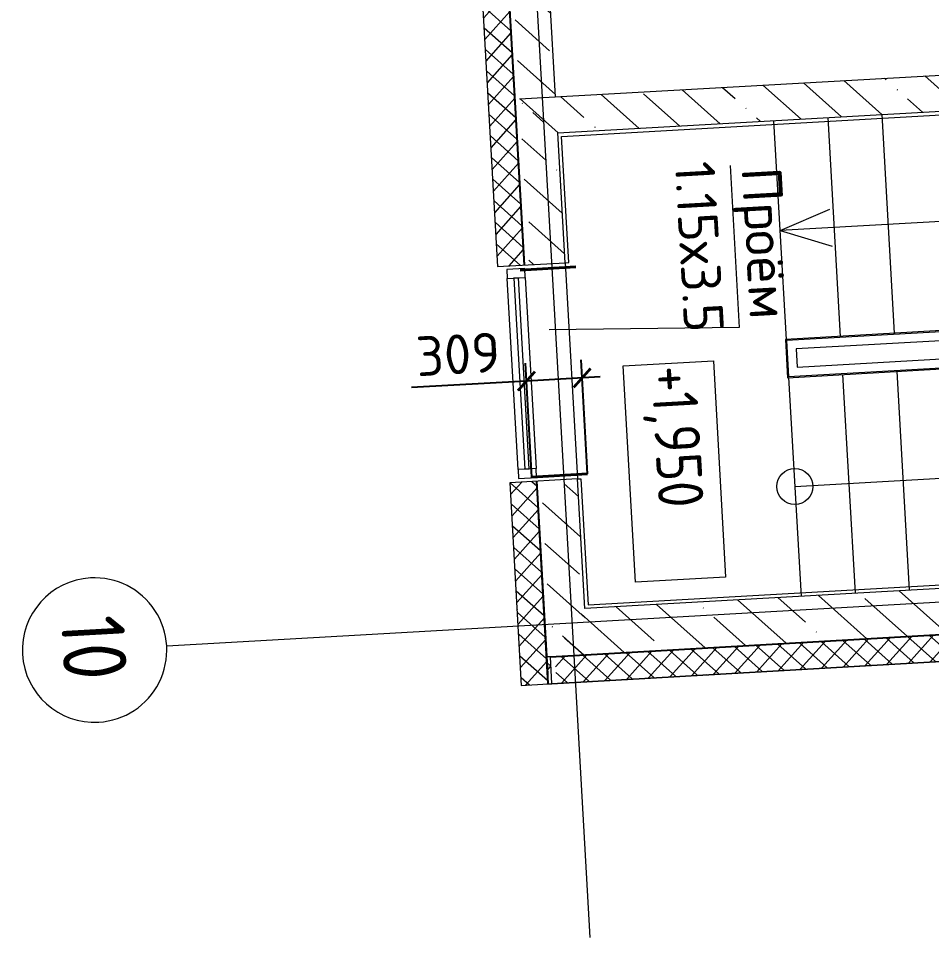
# Model space of a CAD drawing. Header units: metres. Extents: x 107714.6 to 107732.7, y 110796.8 to 110831.
# Drawn here: x 107716.31 to 107721.37, y 110796.83 to 110801.92 of the extents above; entities that cross this region are included whole.
import ezdxf

# ---------------------------------------------------------------- set-up
doc = ezdxf.new("R2010")
doc.units = ezdxf.units.M
doc.header["$PDMODE"] = 35
doc.header["$PDSIZE"] = 0.01
doc.linetypes.add('GOST2.303 5', pattern=[24, 20, -1.5, 1, -1.5])
for name, color, linetype, lineweight in [('Высотные отметки', 7, 'Continuous', 9), ('ГКЛ', 250, 'Continuous', 50), ('Оси', 7, 'Continuous', 9), ('Откосы', 250, 'Continuous', 40), ('Стены разрез', 7, 'Continuous', 5), ('Стены штриховка', 7, 'Continuous', 5), ('Типовые аннотации', 7, 'Continuous', 18), ('Элементы узлов', 7, 'Continuous', 18)]:
    doc.layers.add(name, color=color, linetype=linetype, lineweight=lineweight)
for name, color, linetype, lineweight, true_color in [('Импосты витража', 7, 'Continuous', 9, 0x004080), ('Лестницы', 7, 'Continuous', 9, 0x506c76), ('Линии', 7, 'Continuous', 9, 0x00a600), ('Ограждение', 7, 'Continuous', 9, 0x408080), ('Панели витража', 7, 'Continuous', 9, 0x0080c0), ('Поручни', 7, 'Continuous', 9, 0x408080)]:
    doc.layers.add(name, color=color, linetype=linetype, lineweight=lineweight, true_color=true_color)
doc.styles.add('GOST 2.304 type A', font='isocpeur.ttf')
doc.styles.add('GOST Common', font='GOST_Common.ttf', dxfattribs={"width": 0.9, "height": 349.9999999999996})
doc.styles.add('GOST Common_2', font='GOST_Common.ttf', dxfattribs={"width": 0.9, "height": 250})
doc.dimstyles.new('ISO-25', dxfattribs={"dimtxt": 0.22, "dimasz": 0.1, "dimexe": 0.1, "dimexo": 0, "dimgap": 0.06, "dimtad": 1, "dimdec": 0, "dimlfac": 1000, "dimtxsty": 'GOST 2.304 type A', "dimblk": 'ARCHTICK', "dimcen": 2.5, "dimdle": 0.1, "dimadec": 0, "dimazin": 0, "dimtfac": 1, "dimtdec": 0, "dimtmove": 0, "dimatfit": 3, "dimfxl": 1, "dimarcsym": 0})
pattern_1 = [(318.2530497410625, (107716.8197510312, 110843.4980960244), (0.2114048203627841, 0.2368844695782714), []), (318.2530497410625, (107716.8324908329, 110843.2739517819), (0.2114048203627841, 0.2368844695782714), [0.396875, -0.079375, 0.003353, -0.07602199999999999])]
pattern_2 = [(318.2530497410625, (107716.7947913149, 110843.4966773762), (0.09987629308477991, 0.1119139226354038), [])]
pattern_3 = [(318.2530497410625, (107716.8228720573, 110843.4431846486), (0.09987629308477991, 0.1119139226354038), [])]

# ---------------------------------------------------------------- blocks, each defined once
blk = doc.blocks.new('Прямоугольный импост - 50х100 мм RAL 9016-1207058-_О__L2_3_900_')
at = {"layer": 'Импосты витража', "color": 7, "lineweight": 18}
for p, q in [((0, 99.99999999997726), (-49.99999999998863, 99.99999999997726)), ((-49.99999999998863, 99.99999999997726), (-49.99999999998863, 0)), ((0, 0), (0, 99.99999999997726)), ((-49.99999999998863, 0), (0, 0))]:
    blk.add_line(p, q, dxfattribs=at)
blk = doc.blocks.new('Системная панель - 135__НР__25__СТК__Стеклопакет-1207059-_О__L2_3_900_')
at = {"layer": 'Панели витража', "color": 7}
for p, q in [((529.9999999999488, -37.50000000001747), (-529.9999999999488, -37.50000000001747)), ((-529.9999999999488, -37.50000000001747), (-529.9999999999488, -62.5000000000291)), ((529.9999999999488, -62.5000000000291), (529.9999999999488, -37.50000000001747)), ((-529.9999999999488, -62.5000000000291), (529.9999999999488, -62.5000000000291))]:
    blk.add_line(p, q, dxfattribs=at)
blk = doc.blocks.new('Прямоугольный импост - 50х100 мм RAL 9016-1207060-_О__L2_3_900_')
at = {"layer": 'Импосты витража', "color": 7, "lineweight": 18}
for p, q in [((-49.99999999998863, 99.99999999997726), (0, 99.99999999997726)), ((-49.99999999998863, 0), (-49.99999999998863, 99.99999999997726)), ((0, 99.99999999997726), (0, 0)), ((0, 0), (-49.99999999998863, 0))]:
    blk.add_line(p, q, dxfattribs=at)
blk = doc.blocks.new('Прямоугольный импост - 50х100 мм RAL 9016-1206832-_О__L2_3_900_')
at = {"layer": 'Импосты витража', "color": 7}
for p, q in [((43075.00000000016, -125.0000000000106), (44135.00000000004, -125.0000000000119)), ((44135.00000000004, -225.0000000000119), (43075.00000000016, -225.0000000000106))]:
    blk.add_line(p, q, dxfattribs=at)
blk = doc.blocks.new('Ограждение - Ограждение-1240041-_О__L2_3_900_')
at = {"layer": 'Поручни', "color": 7}
for p, q in [((43711.00000000006, 4880.999999999897), (42285.00000000007, 4880.999999999902)), ((43705.00000000006, 4874.999999999896), (42285.00000000007, 4874.999999999901)), ((43705.00000000005, 1274.99999999993), (43705.00000000006, 4874.999999999896)), ((43711.00000000005, 1268.99999999993), (43711.00000000006, 4880.999999999897)), ((43655.00000000006, 4824.999999999896), (42285.00000000007, 4824.999999999901)), ((43499.00000000007, 4824.999999999898), (43499.00000000007, 1268.999999999931)), ((43505.00000000007, 4824.999999999898), (43505.00000000007, 1274.999999999932)), ((43555.00000000008, 4824.999999999898), (43555.00000000007, 1324.999999999932)), ((43655.00000000004, 1324.99999999993), (43655.00000000006, 4824.999999999896)), ((43555.00000000007, 1324.999999999931), (43655.00000000004, 1324.999999999931)), ((43505.00000000007, 1274.999999999931), (43705.00000000005, 1274.99999999993)), ((43499.00000000007, 1268.999999999931), (43711.00000000005, 1268.99999999993))]:
    blk.add_line(p, q, dxfattribs=at)
blk = doc.blocks.new('Прямоугольный импост - 20х150 мм_Утеплитель_Наружный-1317916-_О__L2_3_900_')
at = {"layer": 'Импосты витража'}
h = blk.add_hatch(dxfattribs=at)
h.set_pattern_fill('FP_23', style=0, pattern_type=2)
h.set_pattern_definition([(225, (-125, 45200), (60.10407640085654, -60.10407640085653), []), (135, (-125, 45200), (-60.10407640085654, -60.10407640085653), [])])
h.paths.add_polyline_path([(0, 74.99999999993963), (0, -75.00000000005225), (-19.99999999999545, -75.00000000005225), (-19.99999999999545, 74.99999999993963)], flags=0)
at = {"layer": 'Импосты витража', "color": 7, "lineweight": 18}
for p, q in [((-19.99999999999545, 75.00000000000027), (0, 75.00000000000027)), ((-19.99999999999545, -75.00000000000027), (-19.99999999999545, 75.00000000000027)), ((0, 75.00000000000027), (0, -75.00000000000027)), ((0, -75.00000000000027), (-19.99999999999545, -75.00000000000027))]:
    blk.add_line(p, q, dxfattribs=at)
blk = doc.blocks.new('012_Стрелка _ЭлУзла_Линия_ - Стрелка с пустым кружком-1367275-_О__L2_3_900_')
at = {"layer": 'Элементы узлов'}
blk.add_line((0.9999999999999757, 0), (3600, 0), dxfattribs=at)
blk = doc.blocks.new('012_Стрелка _ЭлУзла_Линия_ - Стрелка-1367453-_О__L2_3_900_')
at = {"layer": 'Элементы узлов'}
blk.add_line((0.9999999999999757, 0), (3557.000000000004, 0), dxfattribs=at)
blk = doc.blocks.new('Ось сетки - Круг_Ø8 мм-6577-_О__L2_3_900_')
at = {"layer": 'Оси', "lineweight": 20}
for centre, start, end in [((0, -2.710563210106287e-17), 359.9999999999996, 179.9999999999998), ((5.287437154777308e-16, -2.710563210106287e-17), 179.9999999999998, 359.9999999999993)]:
    blk.add_arc(centre, 4.000000000000003, start, end, dxfattribs=at)
blk = doc.blocks.new('Высотные отметки - Рамка-5093-_О__L2_3_900_')
at = {"layer": 'Типовые аннотации', "lineweight": 9}
for p, q in [((-6, -4.215182808673287e-14), (-6, 4.999999999999958)), ((-6, 4.999999999999958), (6, 4.999999999999958)), ((6, 4.999999999999958), (6, -4.229949723821846e-14)), ((6, -4.215182808673287e-14), (-6, -4.215182808673287e-14))]:
    blk.add_line(p, q, dxfattribs=at)
blk = doc.blocks.new('_ArchTick')
at = {"color": 0, "linetype": 'ByBlock', "lineweight": 9, "const_width": 0.15}
blk.add_lwpolyline([(-0.5, -0.5), (0.5, 0.5)], dxfattribs=at)
blk = doc.blocks.new('*D117')
at = {"layer": 'Defpoints', "color": 0, "lineweight": 9, "transparency": 16777216}
for p in [(107719.1209633804, 110799.910510922), (107719.4596974212, 110799.396144124), (107719.1511953279, 110799.3786096316)]:
    blk.add_point(p, dxfattribs=at)
at = {"layer": 'Откосы', "color": 0, "lineweight": -2, "transparency": 16777216}
for p, q in [((107719.151195328, 110799.3786096316), (107719.1152887874, 110800.0103497871)), ((107719.4596974212, 110799.396144124), (107719.4237908807, 110800.0278842794)), ((107719.1209633804, 110799.9105109219), (107718.4839914207, 110799.8743070186)), ((107719.5293043388, 110799.9337200073), (107719.1209633804, 110799.9105109219))]:
    blk.add_line(p, q, dxfattribs=at)
at = {"layer": 'Откосы', "color": 0, "lineweight": -2, "transparency": 16777216, "xscale": 0.1, "yscale": 0.1, "zscale": 0.1}
for p, rotation in [((107719.1209633804, 110799.9105109219), 183.2530497448743), ((107719.4294654737, 110799.9280454143), 3.253049744874268)]:
    blk.add_blockref('_ArchTick', p, dxfattribs=dict(at, rotation=rotation))
at = {"layer": 'Откосы', "color": 0, "lineweight": 9, "transparency": 16777216, "insert": (107718.7429111599, 110800.0592977445), "char_height": 0.22, "attachment_point": 5, "rotation": 3.2530497448742746, "style": 'GOST 2.304 type A'}
blk.add_mtext('309', dxfattribs=at)

msp = doc.modelspace()

# ---------------------------------------------------------------- hatches: boundary and pattern name
at = {"layer": 'Стены штриховка', "lineweight": 5}
h = msp.add_hatch(dxfattribs=at)
h.set_pattern_fill('FP_5', color=253, scale=0.0009999999999999998, angle=-86.74695025893752, style=0, pattern_type=2)
h.set_pattern_definition(pattern_2)
h.paths.add_polyline_path([(107719.0894064118, 110798.2790260489), (107719.0914031891, 110798.2791395408), (107719.0306850441, 110799.3474153979), (107719.0286882668, 110799.347301906)], flags=0)
h.paths.add_polyline_path([(107718.960593151, 110800.5453682878), (107718.9625899283, 110800.5454817797), (107718.7358899383, 110804.5340444424), (107718.733893161, 110804.5339309505), (107718.8758767121, 110802.035870449)], flags=0)
h = msp.add_hatch(dxfattribs=at)
h.set_pattern_fill('FP_6', color=253, scale=0.0009999999999999998, angle=-86.74695025893752, style=0, pattern_type=2)
h.set_pattern_definition([(318.2530497410625, (107716.7947913149, 110843.4966773762), (0.05659656608137528, 0.06341788949339548), []), (48.25304974106248, (107716.7947913149, 110843.4966773762), (-0.06341788949339547, 0.05659656608137528), [])])
h.paths.add_polyline_path([(107719.0945242153, 110798.2242281649), (107719.2402889584, 110798.2325130707), (107719.1764497873, 110799.3557003036), (107719.0306850441, 110799.3474153979)])
h.paths.add_polyline_path([(107718.9625899283, 110800.5454817797), (107719.1083546714, 110800.5537666854), (107718.8816546814, 110804.5423293482), (107718.7358899383, 110804.5340444424), (107718.8778734894, 110802.0359839409)])
h = msp.add_hatch(dxfattribs=at)
h.set_pattern_fill('FP_5', color=253, scale=0.0009999999999999998, angle=-86.74695025893752, style=0, pattern_type=2)
h.set_pattern_definition(pattern_2)
h.paths.add_polyline_path([(107719.2119971881, 110798.7302788557), (107719.2371679322, 110798.2874244465), (107719.2391647096, 110798.2875379384), (107719.1784465646, 110799.3558137955), (107719.1764497873, 110799.3557003036)], flags=0)
h.paths.add_polyline_path([(107719.1083546714, 110800.5537666854), (107719.1103514487, 110800.5538801773), (107718.8836514587, 110804.54244284), (107718.8816546814, 110804.5423293482), (107719.0236382325, 110802.0442688466)], flags=0)
h = msp.add_hatch(dxfattribs=at)
h.set_pattern_fill('FP_4', color=253, scale=0.0009999999999999998, angle=-86.74695025893752, style=0, pattern_type=2)
h.set_pattern_definition([(318.2530497410625, (107716.6549694469, 110846.3984187709), (0.2114048203627841, 0.2368844695782714), []), (318.2530497410625, (107716.6677092486, 110846.1742745283), (0.2114048203627841, 0.2368844695782714), [0.396875, -0.079375, 0.003353, -0.07602199999999999])])
h.paths.add_polyline_path([(107719.0386246966, 110802.2575551902), (107719.0908309521, 110801.3390376309), (107719.2905086824, 110801.3503868168), (107719.2383024269, 110802.2689043762)])
h.paths.add_polyline_path([(107719.0378041936, 110802.2719911313), (107719.2374819239, 110802.2833403172), (107719.1293502415, 110804.1858105871), (107718.9296725112, 110804.1744614011)])
h = msp.add_hatch(dxfattribs=at)
h.set_pattern_fill('FP_4', color=253, scale=0.0009999999999999998, angle=-86.74695025893752, style=0, pattern_type=2)
h.set_pattern_definition(pattern_1)
h.paths.add_polyline_path([(107719.0944540954, 110801.2741386546), (107725.2844637347, 110801.62596342), (107725.2731145487, 110801.8256411503), (107719.0831049095, 110801.4738163849)], flags=0)
h = msp.add_hatch(dxfattribs=at)
h.set_pattern_fill('FP_4', color=253, scale=0.0009999999999999998, angle=-86.74695025893752, style=0, pattern_type=2)
h.set_pattern_definition(pattern_1)
h.paths.add_polyline_path([(107719.2034062808, 110799.3572324437), (107719.2556125363, 110798.4387148844), (107719.4552902666, 110798.4500640703), (107719.4030840111, 110799.3685816297)], flags=0)
h.paths.add_polyline_path([(107719.135311165, 110800.5552988255), (107719.3349888953, 110800.5666480115), (107719.2941318257, 110801.2854878406), (107719.0944540954, 110801.2741386546)], flags=0)
h = msp.add_hatch(dxfattribs=at)
h.set_pattern_fill('FP_4', color=253, scale=0.0009999999999999998, angle=-86.74695025893752, style=0, pattern_type=2)
h.set_pattern_definition(pattern_1)
h.paths.add_polyline_path([(107719.2587335625, 110798.3838035085), (107725.9679053006, 110798.7651361574), (107725.4342729897, 110798.99021738), (107719.4439410807, 110798.6497418006)])
h = msp.add_hatch(dxfattribs=at)
h.set_pattern_fill('FP_5', color=253, scale=0.0009999999999999998, angle=-86.74695025893752, style=0, pattern_type=2)
h.set_pattern_definition(pattern_3)
h.paths.add_polyline_path([(107719.2787013355, 110798.3849384271), (107719.2788148274, 110798.3829416498), (107725.3639936583, 110798.7288080926), (107725.3638801664, 110798.7308048699), (107720.509047708, 110798.4548682575)], flags=0)
h = msp.add_hatch(dxfattribs=at)
h.set_pattern_fill('FP_6', color=253, scale=0.0009999999999999998, angle=-86.74695025893752, style=0, pattern_type=2)
h.set_pattern_definition([(318.2530497410625, (107716.8228720573, 110843.4431846486), (0.05659656608137528, 0.06341788949339548), []), (48.25304974106248, (107716.8228720573, 110843.4431846486), (-0.06341788949339547, 0.05659656608137528), [])])
h.paths.add_polyline_path([(107719.2788148274, 110798.3829416498), (107719.2870997331, 110798.2371769067), (107725.372278564, 110798.5830433494), (107725.3639936583, 110798.7288080926), (107720.5091611998, 110798.4528714802)], flags=0)
h = msp.add_hatch(dxfattribs=at)
h.set_pattern_fill('FP_5', color=253, scale=0.0009999999999999998, angle=-86.74695025893752, style=0, pattern_type=2)
h.set_pattern_definition(pattern_3)
h.paths.add_polyline_path([(107719.287213225, 110798.2351801294), (107725.3723920559, 110798.5810465721), (107725.372278564, 110798.5830433494), (107719.2870997331, 110798.2371769067)], flags=0)

# ---------------------------------------------------------------- linework, layer by layer
at = {"lineweight": 9}
msp.add_lwpolyline([(107720.2492379762, 110801.1051047225), (107720.300222994, 110800.2080736375), (107719.2469380882, 110800.1951790305)], dxfattribs=at)
at = {"layer": 'Лестницы', "color": 7}
for p, q in [((107721.1601209573, 110800.1755866915), (107721.0912313984, 110801.3876305144)), ((107721.1601209573, 110800.1755866915), (107721.0912313984, 110801.3876305144)), ((107720.5610877664, 110800.1415391336), (107720.4921982075, 110801.3535829565)), ((107720.5610877664, 110800.1415391336), (107720.4921982075, 110801.3535829565)), ((107720.8606043619, 110800.1585629125), (107720.791714803, 110801.3706067355)), ((107720.8606043619, 110800.1585629125), (107720.791714803, 110801.3706067355)), ((107719.3349888953, 110800.5666480115), (107719.4030840111, 110799.3685816297)), ((107721.1721510945, 110799.9639282974), (107721.2410406534, 110798.7518844745)), ((107721.1721510945, 110799.9639282974), (107721.2410406534, 110798.7518844745)), ((107720.5731179036, 110799.9298807394), (107720.6420074625, 110798.7178369165)), ((107720.5731179036, 110799.9298807394), (107720.6420074625, 110798.7178369165)), ((107720.872634499, 110799.9469045184), (107720.9415240579, 110798.7348606955)), ((107720.872634499, 110799.9469045184), (107720.9415240579, 110798.7348606955))]:
    msp.add_line(p, q, dxfattribs=at)
at = {"layer": 'Линии', "color": 7}
for p, q in [((107719.3152345174, 110801.2666549862), (107725.2656308803, 110801.6048607284)), ((107719.3549566683, 110800.5677829301), (107719.3152345174, 110801.2666549862)), ((107719.3349888953, 110800.5666480115), (107719.3549566683, 110800.5677829301)), ((107719.4030840111, 110799.3685816297), (107719.4230517842, 110799.3697165483)), ((107719.4230517842, 110799.3697165483), (107719.4627739351, 110798.6708444923)), ((107719.4627739351, 110798.6708444923), (107725.413170298, 110799.0090502345))]:
    msp.add_line(p, q, dxfattribs=at)
at = {"layer": 'Оси', "linetype": 'GOST2.303 5'}
for p, q in [((107718.8651580743, 110807.5111770812), (107719.4724348544, 110796.8267412694)), ((107717.1282731854, 110798.4430039459), (107732.6748884722, 110799.3266349245))]:
    msp.add_line(p, q, dxfattribs=at)
at = {"layer": 'Откосы'}
for points in [[(107719.3944963476, 110800.5432926845), (107719.0859942543, 110800.5257581922)], [(107719.4596974212, 110799.396144124), (107719.1511953279, 110799.3786096316)]]:
    msp.add_lwpolyline(points, dxfattribs=at)
at = {"layer": 'Стены разрез', "lineweight": 5}
for p, q in [((107718.733893161, 110804.5339309505), (107718.960593151, 110800.5453682878)), ((107718.8836514587, 110804.54244284), (107719.1103514487, 110800.5538801773)), ((107719.2828479818, 110801.4851692848), (107719.1315474428, 110804.1471529968)), ((107719.0831049095, 110801.4738163849), (107721.8586253606, 110801.63157007)), ((107719.2941318257, 110801.2854878406), (107725.2844637347, 110801.62596342)), ((107719.3349888953, 110800.5666480115), (107719.2941318257, 110801.2854878406)), ((107718.960593151, 110800.5453682878), (107719.3349888953, 110800.5666480115)), ((107719.4030840111, 110799.3685816297), (107719.0286882668, 110799.347301906)), ((107719.0286882668, 110799.347301906), (107719.092527438, 110798.2241146731)), ((107719.1784465646, 110799.3558137955), (107719.2391647096, 110798.2875379384)), ((107719.4439410807, 110798.6497418006), (107719.4030840111, 110799.3685816297)), ((107725.4342729897, 110798.99021738), (107719.4439410807, 110798.6497418006)), ((107725.9679053006, 110798.7651361574), (107719.2537416192, 110798.3835197789)), ((107719.2622535087, 110798.2337614812), (107725.3723920559, 110798.5810465721)), ((107719.092527438, 110798.2241146731), (107719.2422857357, 110798.2326265626))]:
    msp.add_line(p, q, dxfattribs=at)
at = {"layer": 'Стены штриховка', "lineweight": 5}
for p, q in [((107718.9625899283, 110800.5454817797), (107718.7358899383, 110804.5340444424)), ((107719.1083546714, 110800.5537666854), (107718.8816546814, 110804.5423293482)), ((107719.0945242153, 110798.2242281649), (107719.0306850441, 110799.3474153979)), ((107719.2402889584, 110798.2325130707), (107719.1764497873, 110799.3557003036)), ((107719.2538551111, 110798.3815230016), (107725.3639936583, 110798.7288080926)), ((107719.2621400169, 110798.2357582585), (107725.372278564, 110798.5830433494))]:
    msp.add_line(p, q, dxfattribs=at)
at = {"layer": 'Типовые аннотации', "lineweight": 20}
for q in [(107720.802444284, 110800.8630037074), (107720.8140892346, 110800.6581222896)]:
    msp.add_line((107720.5268132248, 110800.7445658791), q, dxfattribs=at)
msp.add_circle((107720.6073924452, 110799.3268539939), 0.09999999999999996, dxfattribs=at)

# ---------------------------------------------------------------- block references
at = {"layer": 'Высотные отметки', "lineweight": 20, "xscale": 0.09999999999999992, "yscale": 0.09999999999999992, "zscale": 0.09999999999999992, "rotation": 273.2530497410625}
msp.add_blockref('Высотные отметки - Рамка-5093-_О__L2_3_900_', (107719.691260094, 110799.3951823491), dxfattribs=at)
at = {"layer": 'Импосты витража', "color": 7, "xscale": 0.0009999999999999998, "yscale": 0.0009999999999999998, "zscale": 0.0009999999999999998}
for name, p, rotation in [('Прямоугольный импост - 50х100 мм RAL 9016-1207058-_О__L2_3_900_', (107719.1114863673, 110800.5339124043), 93.25304974106248), ('Прямоугольный импост - 50х100 мм RAL 9016-1206832-_О__L2_3_900_', (107716.7947913149, 110843.4966773762), 273.2530497410625)]:
    msp.add_blockref(name, p, dxfattribs=dict(at, rotation=rotation))
at = {"layer": 'Импосты витража', "color": 7, "extrusion": (0, 0, -1)}
for name, p, xscale, yscale, zscale, rotation in [('Прямоугольный импост - 50х100 мм RAL 9016-1207060-_О__L2_3_900_', (-107719.177311646, 110799.3757815685), 0.001, 0.001, 0.001, 266.7469502589375), ('Прямоугольный импост - 20х150 мм_Утеплитель_Наружный-1317916-_О__L2_3_900_', (-107719.238029791, 110798.3075057114), 0.0009999999999999998, 0.0009999999999999998, 0.0009999999999999998, 356.7469502589376)]:
    msp.add_blockref(name, p, dxfattribs=dict(at, xscale=xscale, yscale=yscale, zscale=zscale, rotation=rotation))
at = {"layer": 'Ограждение', "color": 7, "xscale": 0.0009999999999999998, "yscale": 0.0009999999999999998, "zscale": 0.0009999999999999998, "rotation": 273.2530497410625}
msp.add_blockref('Ограждение - Ограждение-1240041-_О__L2_3_900_', (107716.8197510312, 110843.4980960244), dxfattribs=at)
at = {"layer": 'Оси', "lineweight": 20, "xscale": 0.09999999999999992, "yscale": 0.09999999999999992, "zscale": 0.09999999999999992, "rotation": 273.2530497410625}
msp.add_blockref('Ось сетки - Круг_Ø8 мм-6577-_О__L2_3_900_', (107716.7289177248, 110798.4203055739), dxfattribs=at)
at = {"layer": 'Панели витража', "color": 7, "xscale": 0.0009999999999999998, "yscale": 0.0009999999999999998, "zscale": 0.0009999999999999998, "rotation": 273.2530497410625}
msp.add_blockref('Системная панель - 135__НР__25__СТК__Стеклопакет-1207059-_О__L2_3_900_', (107719.1443990066, 110799.9548469864), dxfattribs=at)
at = {"layer": 'Элементы узлов', "xscale": 0.001, "yscale": 0.001, "zscale": 0.001}
for name, p, rotation in [('012_Стрелка _ЭлУзла_Линия_ - Стрелка-1367453-_О__L2_3_900_', (107724.0780816582, 110800.9464111517), 183.2530497410623), ('012_Стрелка _ЭлУзла_Линия_ - Стрелка с пустым кружком-1367275-_О__L2_3_900_', (107720.6073924452, 110799.3268539939), 3.253049741062345)]:
    msp.add_blockref(name, p, dxfattribs=dict(at, rotation=rotation))

# ---------------------------------------------------------------- texts
at = {"layer": 'Высотные отметки', "insert": (107720.0595915871, 110800.004043598), "char_height": 0.2499999999999999, "width": 0.9775322939866368, "attachment_point": 1, "rotation": 273.25304974106245, "line_spacing_factor": 1.022761013168346, "style": 'GOST Common_2'}
msp.add_mtext('+1,950', dxfattribs=at)
at = {"layer": 'ГКЛ', "lineweight": 9, "insert": (107720.2622581318, 110800.6648208062), "char_height": 0.22, "attachment_point": 5, "rotation": 273.25304974487426, "style": 'GOST 2.304 type A'}
msp.add_mtext('Проём \\P1.15х3.5', dxfattribs=at)
at = {"layer": 'Оси', "insert": (107716.8903243461, 110798.6209687443), "char_height": 0.3499999999999995, "width": 0.4617719999999995, "attachment_point": 1, "rotation": 273.25304974106245, "style": 'GOST Common'}
msp.add_mtext('10', dxfattribs=at)

# ---------------------------------------------------------------- dimensions: what is measured, and where the dimension line sits
at = {"layer": 'Откосы', "lineweight": 9}
dim = msp.add_linear_dim(base=(107719.1209633804, 110799.910510922), p1=(107719.4596974212, 110799.396144124), p2=(107719.1511953279, 110799.3786096316), angle=3.253049744874268, dimstyle='ISO-25', dxfattribs=at)
dim.commit()
dim.dimension.update_dxf_attribs({"geometry": '*D117', "text_midpoint": (107718.7429111599, 110800.0592977445)})

doc.saveas('drawing.dxf')
